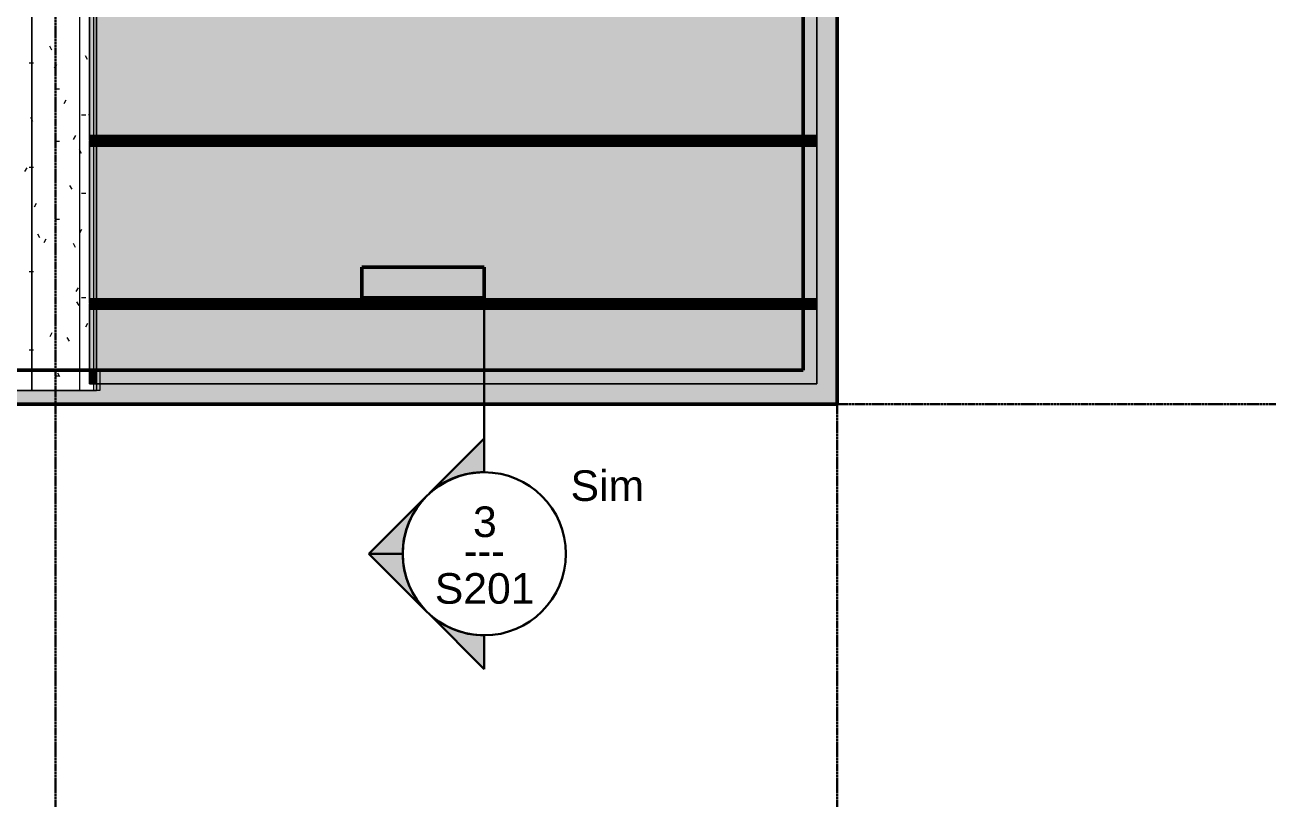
# Model space of a CAD drawing. Header units: inches. Extents: x -4126 to 593, y 9773 to 12297.
# Drawn here: x -2182.3 to -1814.2, y 9772.6 to 10002.8 of the extents above; entities that cross this region are included whole.
import ezdxf

# ---------------------------------------------------------------- set-up
doc = ezdxf.new("R2010")
doc.units = ezdxf.units.IN
doc.header["$MEASUREMENT"] = 0
doc.linetypes.add('Grid Line 1_2_', pattern=[0.875, 0.5, -0.125, 0.125, -0.125])
for name, color, linetype, lineweight in [('G-ANNO-SYMB', 111, 'Continuous', 30), ('S-BEAM', 12, 'Continuous', 9), ('S-FNDN', 32, 'Continuous', 13), ('S-GRID', 1, 'Continuous', 9)]:
    doc.layers.add(name, color=color, linetype=linetype, lineweight=lineweight)
doc.styles.add('Arial_1', font='arial.ttf', dxfattribs={"height": 9})
doc.styles.add('Century Gothic', font='ufonts.com_century-gothic.ttf', dxfattribs={"height": 9})
pattern_1 = [(0, (-1136.556, 0), (21.722, 7.68), [0.896, -15.396, 0.896, -15.396, -86.889]), (0, (-1136.556, 0), (21.722, 7.68), [-32.583, 0.896, -31.687, 0.896, -15.396, -38.014]), (0, (-1136.556, 0), (21.722, 7.68), [-81.459, 0.896, -9.965, 0.896, -26.257]), (112.208, (-1128.41, 3.84), (-16.9086766, 26.0559108), [1.185, -20.367, 1.185, -20.367, -114.944]), (112.208, (-1128.41, 3.84), (-16.9086766, 26.0559108), [-43.104, 1.185, -41.919, 1.185, -20.367, -50.288]), (112.208, (-1128.41, 3.84), (-16.9086766, 26.0559108), [-107.76, 1.185, -13.183, 1.185, -34.735]), (247.792, (-1125.694, 19.2), (-4.8140186, -27.152691), [1.185, -20.367, 1.185, -20.367, -114.944]), (247.792, (-1125.694, 19.2), (-4.8140186, -27.152691), [-43.104, 1.185, -41.919, 1.185, -20.367, -50.288]), (247.792, (-1125.694, 19.2), (-4.8140186, -27.152691), [-107.76, 1.185, -13.183, 1.185, -34.735])]
pattern_2 = [(0, (0, 0), (30.72, 7.68), [1.267, -21.773, 1.267, -21.773, -122.88]), (0, (0, 0), (30.72, 7.68), [-46.08, 1.267, -44.813, 1.267, -21.773, -53.76]), (0, (0, 0), (30.72, 7.68), [-115.2, 1.267, -14.093, 1.267, -37.133]), (120, (11.52, 3.84), (-22.011075, 22.7643004), [1.267, -21.773, 1.267, -21.773, -122.88]), (120, (11.52, 3.84), (-22.011075, 22.7643004), [-46.08, 1.267, -44.813, 1.267, -21.773, -53.76]), (120, (11.52, 3.84), (-22.011075, 22.7643004), [-115.2, 1.267, -14.093, 1.267, -37.133]), (240, (15.36, 19.2), (-8.708925, -30.4443004), [1.267, -21.773, 1.267, -21.773, -122.88]), (240, (15.36, 19.2), (-8.708925, -30.4443004), [-46.08, 1.267, -44.813, 1.267, -21.773, -53.76]), (240, (15.36, 19.2), (-8.708925, -30.4443004), [-115.2, 1.267, -14.093, 1.267, -37.133])]

# ---------------------------------------------------------------- blocks, each defined once
blk = doc.blocks.new('034100 - Precast Structural Concrete - Solid Plank - 12_-V223-FRAMING PLAN - 1ST FLOOR')
at = {"layer": 'S-BEAM', "transparency": 33554483}
h = blk.add_hatch(color=256, dxfattribs=at)
h.paths.add_polyline_path([(5.59, -23.52), (210, -23.52), (210, -23.09), (2, -23.09), (2, -23.52)], flags=0)
h.paths.add_polyline_path([(2, -22.7), (210, -22.7), (210, 22.7), (66.5, 22.7), (66.5, 16.34), (2, 16.34)], flags=0)
h.paths.add_polyline_path([(95.35, 23.09), (210, 23.09), (210, 23.52), (66.5, 23.52), (66.5, 23.09)], flags=0)
for points in [[(210, 23.52), (210, 23.9), (66.5, 23.9), (66.5, 23.52), (94.92, 23.52)], [(95.74, 22.7), (210, 22.7), (210, 23.09), (66.5, 23.09), (66.5, 22.7)], [(214, 23.9), (214, 23.94), (210, 23.9)], [(214, 23.52), (214, 23.9), (210, 23.9), (210, 23.52)], [(214, 22.7), (214, 23.09), (210, 23.09), (210, 22.7)], [(2, -23.09), (2, -22.7), (0, -22.7), (0, -23.09), (1.21, -23.09)], [(1.21, -23.9), (2, -23.9), (2, -23.52), (0, -23.52), (0, -23.9)], [(2, -23.94), (2, -23.9), (1.21, -23.94)], [(66.5, -23.09), (210, -23.09), (210, -22.7), (2, -22.7), (2, -23.09), (57.87, -23.09)], [(210, -23.9), (210, -23.52), (2, -23.52), (2, -23.9), (142.34, -23.9)], [(210, -23.09), (214, -23.09), (214, -22.7), (210, -22.7)], [(210, -23.9), (214, -23.9), (214, -23.52), (210, -23.52)]]:
    blk.add_hatch(color=256, dxfattribs=at).paths.add_polyline_path(points, flags=0)
h = blk.add_hatch(color=256, dxfattribs=at)
h.paths.add_polyline_path([(210, -23.52), (214, -23.52), (214, -23.09), (210, -23.09)], flags=0)
h.paths.add_polyline_path([(214, -22.7), (214, 22.7), (210, 22.7), (210, -22.7), (212.53, -22.7)], flags=0)
h.paths.add_polyline_path([(210, 23.09), (214, 23.09), (214, 23.52), (210, 23.52)], flags=0)
h = blk.add_hatch(color=256, dxfattribs=at)
h.paths.add_polyline_path([(0, -23.52), (2, -23.52), (2, -23.09), (0, -23.09)], flags=0)
h.paths.add_polyline_path([(2, -22.7), (2, 16.34), (0, 16.34), (0, -22.7), (1.21, -22.7)], flags=0)
at = {"layer": 'S-BEAM'}
for p, q in [((0, 23.94), (0, 23.9)), ((0, 23.94), (2, 23.94)), ((0, 23.76), (0, 23.9)), ((0, 23.9), (0, 23.52)), ((0, 23.9), (2, 23.9)), ((0, 23.52), (0, 23.76)), ((0, 23.76), (2, 23.76)), ((0, 23.76), (2, 23.76)), ((0, 22.7), (0, 23.52)), ((0, 23.52), (0, -23.52)), ((0, 23.52), (2, 23.52)), ((0, 22.7), (0, 23.09)), ((0, 23.09), (0, 22.7)), ((0, 23.09), (2, 23.09)), ((0, 23.09), (2, 23.09)), ((0, 22.4), (0, 22.7)), ((0, 22.7), (2, 22.7)), ((0, -22.4), (0, 22.4)), ((0, 22.4), (2, 22.4)), ((2, 23.94), (210, 23.94)), ((2, 23.9), (210, 23.9)), ((2, 23.76), (210, 23.76)), ((2, 23.76), (210, 23.76)), ((2, 23.52), (210, 23.52)), ((2, 23.09), (210, 23.09)), ((2, 23.09), (210, 23.09)), ((2, 22.7), (210, 22.7)), ((2, 22.4), (210, 22.4)), ((210, 23.94), (214, 23.94)), ((210, 23.9), (214, 23.9)), ((210, 23.76), (214, 23.76)), ((210, 23.76), (214, 23.76)), ((210, 23.52), (214, 23.52)), ((210, 23.09), (214, 23.09)), ((210, 23.09), (214, 23.09)), ((210, 22.7), (214, 22.7)), ((210, 22.4), (214, 22.4)), ((214, 23.9), (214, 23.94)), ((214, 23.52), (214, 23.9)), ((214, 23.9), (214, 23.76)), ((214, 23.76), (214, 23.52)), ((214, -23.52), (214, 23.52)), ((214, 23.52), (214, 22.7)), ((214, 22.7), (214, 23.09)), ((214, 23.09), (214, 22.7)), ((214, 22.7), (214, 22.4)), ((214, 22.4), (214, -22.4)), ((0, -22.7), (0, -22.4)), ((0, -22.4), (2, -22.4)), ((0, -23.52), (0, -22.7)), ((0, -22.7), (0, -23.09)), ((0, -23.09), (0, -22.7)), ((0, -22.7), (2, -22.7)), ((0, -23.09), (2, -23.09)), ((0, -23.09), (2, -23.09)), ((0, -23.52), (0, -23.9)), ((0, -23.76), (0, -23.52)), ((2, -23.52), (0, -23.52)), ((0, -23.9), (0, -23.76)), ((2, -23.76), (0, -23.76)), ((0, -23.76), (2, -23.76)), ((0, -23.9), (0, -23.94)), ((0, -23.9), (2, -23.9)), ((0, -23.94), (2, -23.94)), ((2, -22.4), (210, -22.4)), ((2, -22.7), (210, -22.7)), ((2, -23.09), (210, -23.09)), ((2, -23.09), (210, -23.09)), ((210, -23.52), (2, -23.52)), ((210, -23.76), (2, -23.76)), ((2, -23.76), (210, -23.76)), ((2, -23.9), (210, -23.9)), ((2, -23.94), (210, -23.94)), ((210, -22.4), (214, -22.4)), ((210, -22.7), (214, -22.7)), ((210, -23.09), (214, -23.09)), ((210, -23.09), (214, -23.09)), ((214, -23.52), (210, -23.52)), ((214, -23.76), (210, -23.76)), ((210, -23.76), (214, -23.76)), ((210, -23.9), (214, -23.9)), ((210, -23.94), (214, -23.94)), ((214, -22.4), (214, -22.7)), ((214, -22.7), (214, -23.09)), ((214, -23.09), (214, -22.7)), ((214, -22.7), (214, -23.52)), ((214, -23.52), (214, -23.76)), ((214, -23.9), (214, -23.52)), ((214, -23.76), (214, -23.9)), ((214, -23.94), (214, -23.9))]:
    blk.add_line(p, q, dxfattribs=at)
blk = doc.blocks.new('034100 - Precast Structural Concrete - Solid Plank - 12_-V224-FRAMING PLAN - 1ST FLOOR')
at = {"layer": 'S-BEAM', "transparency": 33554483}
for points in [[(1.21, 23.52), (2, 23.52), (2, 23.9), (0, 23.9), (0, 23.52)], [(0, 22.7), (2, 22.7), (2, 23.09), (0, 23.09)], [(210, 23.52), (210, 23.9), (2, 23.9), (2, 23.52), (142.92, 23.52)], [(143.74, 22.7), (210, 22.7), (210, 23.09), (2, 23.09), (2, 22.7)], [(212.47, 23.52), (214, 23.52), (214, 23.9), (210, 23.9), (210, 23.52)], [(212.44, 22.7), (214, 22.7), (214, 23.09), (210, 23.09), (210, 22.7)], [(214, 23.9), (214, 23.94), (212.48, 23.9)], [(1.21, -23.09), (2, -23.09), (2, -22.7), (0, -22.7), (0, -23.09)], [(2, -23.9), (2, -23.52), (0, -23.52), (0, -23.9), (1.21, -23.9)], [(210, -23.09), (210, -22.7), (2, -22.7), (2, -23.09), (189.54, -23.09)], [(2, -23.9), (210, -23.9), (210, -23.52), (2, -23.52)], [(214, -23.09), (214, -22.7), (210, -22.7), (210, -23.09), (210.75, -23.09)], [(210, -23.9), (214, -23.9), (214, -23.52), (210, -23.52)]]:
    blk.add_hatch(color=256, dxfattribs=at).paths.add_polyline_path(points, flags=0)
h = blk.add_hatch(color=256, dxfattribs=at)
h.paths.add_polyline_path([(1.21, -23.52), (2, -23.52), (2, -23.09), (0, -23.09), (0, -23.52)], flags=0)
h.paths.add_polyline_path([(2, -22.7), (2, 22.7), (0, 22.7), (0, -22.7), (1.21, -22.7)], flags=0)
h.paths.add_polyline_path([(2, 23.09), (2, 23.52), (0, 23.52), (0, 23.09), (1.21, 23.09)], flags=0)
h = blk.add_hatch(color=256, dxfattribs=at)
h.paths.add_polyline_path([(2, -23.52), (210, -23.52), (210, -23.09), (2, -23.09)], flags=0)
h.paths.add_polyline_path([(210, -22.7), (210, 22.7), (2, 22.7), (2, -22.7), (189.14, -22.7)], flags=0)
h.paths.add_polyline_path([(2, 23.09), (210, 23.09), (210, 23.52), (2, 23.52)], flags=0)
h = blk.add_hatch(color=256, dxfattribs=at)
h.paths.add_polyline_path([(210, -23.52), (214, -23.52), (214, -23.09), (210, -23.09)], flags=0)
h.paths.add_polyline_path([(214, -22.7), (214, 22.7), (210, 22.7), (210, -22.7), (210.77, -22.7)], flags=0)
h.paths.add_polyline_path([(210, 23.09), (214, 23.09), (214, 23.52), (210, 23.52)], flags=0)
at = {"layer": 'S-BEAM'}
for p, q in [((0, 23.94), (0, 23.9)), ((0, 23.94), (2, 23.94)), ((0, 23.76), (0, 23.9)), ((0, 23.9), (0, 23.52)), ((0, 23.9), (2, 23.9)), ((0, 23.52), (0, 23.76)), ((0, 23.76), (2, 23.76)), ((0, 23.76), (2, 23.76)), ((0, 22.7), (0, 23.52)), ((0, 23.52), (0, -23.52)), ((0, 23.52), (2, 23.52)), ((0, 22.7), (0, 23.09)), ((0, 23.09), (0, 22.7)), ((0, 23.09), (2, 23.09)), ((0, 23.09), (2, 23.09)), ((0, 22.4), (0, 22.7)), ((0, 22.7), (2, 22.7)), ((0, -22.4), (0, 22.4)), ((0, 22.4), (2, 22.4)), ((2, 23.94), (210, 23.94)), ((2, 23.9), (210, 23.9)), ((2, 23.76), (210, 23.76)), ((2, 23.76), (210, 23.76)), ((2, 23.52), (210, 23.52)), ((2, 23.09), (210, 23.09)), ((2, 23.09), (210, 23.09)), ((2, 22.7), (210, 22.7)), ((2, 22.4), (210, 22.4)), ((210, 23.94), (214, 23.94)), ((210, 23.9), (214, 23.9)), ((210, 23.76), (214, 23.76)), ((210, 23.76), (214, 23.76)), ((210, 23.52), (214, 23.52)), ((210, 23.09), (214, 23.09)), ((210, 23.09), (214, 23.09)), ((210, 22.7), (214, 22.7)), ((210, 22.4), (214, 22.4)), ((214, 23.9), (214, 23.94)), ((214, 23.52), (214, 23.9)), ((214, 23.9), (214, 23.76)), ((214, 23.76), (214, 23.52)), ((214, -23.52), (214, 23.52)), ((214, 23.52), (214, 22.7)), ((214, 22.7), (214, 23.09)), ((214, 23.09), (214, 22.7)), ((214, 22.7), (214, 22.4)), ((214, 22.4), (214, -22.4)), ((0, -22.7), (0, -22.4)), ((0, -22.4), (2, -22.4)), ((0, -23.52), (0, -22.7)), ((0, -22.7), (0, -23.09)), ((0, -23.09), (0, -22.7)), ((0, -22.7), (2, -22.7)), ((0, -23.09), (2, -23.09)), ((0, -23.09), (2, -23.09)), ((0, -23.52), (0, -23.9)), ((0, -23.76), (0, -23.52)), ((2, -23.52), (0, -23.52)), ((0, -23.9), (0, -23.76)), ((2, -23.76), (0, -23.76)), ((0, -23.76), (2, -23.76)), ((0, -23.9), (0, -23.94)), ((0, -23.9), (2, -23.9)), ((0, -23.94), (2, -23.94)), ((2, -22.4), (210, -22.4)), ((2, -22.7), (210, -22.7)), ((2, -23.09), (210, -23.09)), ((2, -23.09), (210, -23.09)), ((210, -23.52), (2, -23.52)), ((210, -23.76), (2, -23.76)), ((2, -23.76), (210, -23.76)), ((2, -23.9), (210, -23.9)), ((2, -23.94), (210, -23.94)), ((210, -22.4), (214, -22.4)), ((210, -22.7), (214, -22.7)), ((210, -23.09), (214, -23.09)), ((210, -23.09), (214, -23.09)), ((214, -23.52), (210, -23.52)), ((214, -23.76), (210, -23.76)), ((210, -23.76), (214, -23.76)), ((210, -23.9), (214, -23.9)), ((210, -23.94), (214, -23.94)), ((214, -22.4), (214, -22.7)), ((214, -22.7), (214, -23.09)), ((214, -23.09), (214, -22.7)), ((214, -22.7), (214, -23.52)), ((214, -23.52), (214, -23.76)), ((214, -23.9), (214, -23.52)), ((214, -23.76), (214, -23.9)), ((214, -23.94), (214, -23.9))]:
    blk.add_line(p, q, dxfattribs=at)
blk = doc.blocks.new('034100 - Precast Structural Concrete - Solid Plank - 12_-1979041-FRAMING PLAN - 1ST FLOOR')
at = {"layer": 'S-BEAM', "transparency": 33554483}
for points in [[(1.21, 23.52), (2, 23.52), (2, 23.9), (0, 23.9), (0, 23.52)], [(1.21, 22.7), (1.21, 23.09), (0, 23.09), (0, 22.7)], [(2, 22.7), (2, 23.09), (1.21, 23.09), (1.21, 22.7)], [(210, 23.52), (210, 23.9), (2, 23.9), (2, 23.52), (190.92, 23.52)], [(210, 22.7), (210, 23.09), (2, 23.09), (2, 22.7), (191.74, 22.7)], [(210, 23.9), (210, 23.94), (190.54, 23.9)], [(210.7, 23.52), (214, 23.52), (214, 23.9), (210, 23.9), (210, 23.52)], [(214, 22.7), (214, 23.09), (210, 23.09), (210, 22.7), (210.67, 22.7)], [(214, 23.9), (214, 23.94), (210.72, 23.9)], [(1.21, 0.44), (1.21, 4.44), (0, 4.44), (0, 0.44)], [(1.21, 0.44), (2, 0.44), (2, 4.44), (1.21, 4.44)], [(210, 0.44), (210, 4.44), (2, 4.44), (2, 0.44)]]:
    blk.add_hatch(color=256, dxfattribs=at).paths.add_polyline_path(points, flags=0)
h = blk.add_hatch(color=256, dxfattribs=at)
h.paths.add_polyline_path([(0, 4.44), (1.21, 4.44), (1.21, 22.7), (0, 22.7)], flags=0)
h.paths.add_polyline_path([(1.21, 23.09), (1.21, 23.52), (0, 23.52), (0, 23.09)], flags=0)
h = blk.add_hatch(color=256, dxfattribs=at)
h.paths.add_polyline_path([(1.21, 4.44), (2, 4.44), (2, 22.7), (1.21, 22.7)], flags=0)
h.paths.add_polyline_path([(1.21, 23.09), (2, 23.09), (2, 23.52), (1.21, 23.52)], flags=0)
h = blk.add_hatch(color=256, dxfattribs=at)
h.paths.add_polyline_path([(2, 4.44), (210, 4.44), (210, 22.7), (2, 22.7)], flags=0)
h.paths.add_polyline_path([(191.35, 23.09), (210, 23.09), (210, 23.52), (2, 23.52), (2, 23.09)], flags=0)
h = blk.add_hatch(color=256, dxfattribs=at)
h.paths.add_polyline_path([(214, 0.44), (214, 22.7), (210, 22.7), (210, 0.44)], flags=0)
h.paths.add_polyline_path([(210.69, 23.09), (214, 23.09), (214, 23.52), (210, 23.52), (210, 23.09)], flags=0)
at = {"layer": 'S-BEAM'}
for p, q in [((0, 23.94), (0, 23.9)), ((0, 23.94), (2, 23.94)), ((0, 23.76), (0, 23.9)), ((0, 23.9), (0, 23.52)), ((0, 23.9), (2, 23.9)), ((0, 22.7), (0, 23.76)), ((0, 23.76), (2, 23.76)), ((0, 23.76), (2, 23.76)), ((0, 23.52), (0, 4.44)), ((0, 23.52), (2, 23.52)), ((0, 22.7), (0, 23.09)), ((0, 23.09), (0, 22.7)), ((0, 23.09), (1.21, 23.09)), ((0, 23.09), (1.21, 23.09)), ((0, 22.4), (0, 22.7)), ((0, 22.7), (1.21, 22.7)), ((0, 4.44), (0, 22.4)), ((0, 22.4), (1.21, 22.4)), ((1.21, 23.09), (2, 23.09)), ((1.21, 23.09), (2, 23.09)), ((1.21, 22.7), (2, 22.7)), ((1.21, 22.4), (2, 22.4)), ((2, 23.94), (210, 23.94)), ((2, 23.9), (210, 23.9)), ((2, 23.76), (210, 23.76)), ((2, 23.76), (210, 23.76)), ((2, 23.52), (210, 23.52)), ((2, 23.09), (210, 23.09)), ((2, 23.09), (210, 23.09)), ((2, 22.7), (210, 22.7)), ((2, 22.4), (210, 22.4)), ((210, 23.94), (214, 23.94)), ((210, 23.9), (214, 23.9)), ((210, 23.76), (214, 23.76)), ((210, 23.76), (214, 23.76)), ((210, 23.52), (214, 23.52)), ((210, 23.09), (214, 23.09)), ((210, 23.09), (214, 23.09)), ((210, 22.7), (214, 22.7)), ((210, 22.4), (214, 22.4)), ((214, 23.9), (214, 23.94)), ((214, 23.52), (214, 23.9)), ((214, 23.9), (214, 23.76)), ((214, 23.76), (214, 23.52)), ((214, 23.52), (214, 22.7)), ((214, 0.44), (214, 23.52)), ((214, 22.7), (214, 23.09)), ((214, 23.09), (214, 22.7)), ((214, 22.7), (214, 22.4)), ((214, 22.4), (214, 0.44)), ((0, 4.44), (0, 0.44)), ((0, 0.44), (0, 4.44)), ((2, 0.44), (0, 0.44)), ((0, 0.44), (1.21, 0.44)), ((1.21, 0.44), (2, 0.44)), ((214, 0.44), (2, 0.44)), ((2, 0.44), (210, 0.44)), ((210, 0.44), (214, 0.44))]:
    blk.add_line(p, q, dxfattribs=at)
blk = doc.blocks.new('Section - 3_32_ x 3_8_-1738294-FRAMING PLAN - 1ST FLOOR')
at = {"layer": 'G-ANNO-SYMB', "lineweight": 9}
blk.add_hatch(color=256, dxfattribs=at).paths.add_polyline_path([(0, 0.375), (0, 0), (-0.09375, 0), (-0.09375, 0.375)], flags=0)
at = {"layer": 'G-ANNO-SYMB', "lineweight": 50}
for p, q in [((0, 0.375), (-0.09375, 0.375)), ((-0.09375, 0.375), (-0.09375, 0)), ((0, 0), (0, 0.375)), ((-0.09375, 0), (0, 0))]:
    blk.add_line(p, q, dxfattribs=at)
blk = doc.blocks.new('Section - Section Head - Filled-1738293-FRAMING PLAN - 1ST FLOOR')
at = {"layer": 'G-ANNO-SYMB', "lineweight": 9}
h = blk.add_hatch(color=256, dxfattribs=at)
edge = h.paths.add_edge_path(flags=0)
edge.add_line((-0.4268, 0.1768), (-0.25, 0.3536))
edge.add_line((-0.25, 0.3536), (-0.25, 0.25))
edge.add_arc((-0.25, 0), 0.25, 90, 135)
h = blk.add_hatch(color=256, dxfattribs=at)
edge = h.paths.add_edge_path(flags=0)
edge.add_arc((-0.25, 0), 0.25, 45, 90)
edge.add_line((-0.25, 0.25), (-0.25, 0.3536))
edge.add_line((-0.25, 0.3536), (-0.0732, 0.1768))
h = blk.add_hatch(color=256, dxfattribs=at)
edge = h.paths.add_edge_path(flags=0)
edge.add_arc((-0.25, 0), 0.2503, 137.9216, 180)
edge.add_line((-0.5003, 0), (-0.6036, 0))
edge.add_line((-0.6036, 0), (-0.4358, 0.1678))
h = blk.add_hatch(color=256, dxfattribs=at)
edge = h.paths.add_edge_path(flags=0)
edge.add_line((-0.0642, 0.1678), (0.1036, 0))
edge.add_line((0.1036, 0), (0.0003, 0))
edge.add_arc((-0.25, 0), 0.2503, 0, 42.0784)
at = {"layer": 'G-ANNO-SYMB'}
for p, q in [((-0.25, 0.3536), (-0.4268, 0.1768)), ((-0.25, 0.25), (-0.25, 0.3536)), ((-0.0732, 0.1768), (-0.25, 0.3536)), ((-0.25, 0.3536), (-0.25, 0.25)), ((-0.4358, 0.1678), (-0.6036, 0)), ((0.1036, 0), (-0.0642, 0.1678)), ((-0.6036, 0), (-0.5003, 0)), ((0.0003, 0), (0.1036, 0))]:
    blk.add_line(p, q, dxfattribs=at)
for centre, radius, start, end in [((-0.2503, 0), 0.25, 360, 180), ((-0.25, 0), 0.25, 90, 135), ((-0.25, 0), 0.25, 45, 90), ((-0.25, 0), 0.2503, 137.9216, 180), ((-0.25, 0), 0.2503, 0, 42.0784), ((-0.2503, 0), 0.25, 180, 360)]:
    blk.add_arc(centre, radius, start, end, dxfattribs=at)

msp = doc.modelspace()

# ---------------------------------------------------------------- hatches: boundary and pattern name
at = {"layer": 'S-BEAM'}
h = msp.add_hatch(dxfattribs=at)
h.set_pattern_fill('FP_3', color=256, style=0, pattern_type=2)
h.set_pattern_definition(pattern_2)
h.paths.add_polyline_path([(-2183.324, 9901.189), (-2163.324, 9901.189), (-2163.324, 9920.689), (-2162.111, 9920.689), (-2162.111, 9920.808), (-2163.324, 9920.849), (-2163.324, 9968.689), (-2162.111, 9968.689), (-2162.111, 9968.808), (-2163.324, 9968.849), (-2163.324, 10009.089), (-2183.324, 10009.089), (-2183.324, 9944.831)], flags=0)
h.paths.add_polyline_path([(-2181.037, 10017.714), (-2163.324, 10017.714), (-2163.324, 10064.689), (-2162.111, 10064.689), (-2162.111, 10064.808), (-2163.324, 10064.849), (-2163.324, 10112.689), (-2162.111, 10112.689), (-2162.111, 10112.808), (-2163.324, 10112.849), (-2163.324, 10160.689), (-2162.111, 10160.689), (-2162.111, 10160.808), (-2163.324, 10160.849), (-2163.324, 10167.15), (-2165.324, 10167.15), (-2165.324, 10159.189), (-2181.324, 10159.189), (-2181.324, 10167.15), (-2183.324, 10167.15), (-2183.324, 10017.714)], flags=0)
h = msp.add_hatch(dxfattribs=at)
h.set_pattern_fill('FP_46', color=256, style=0, pattern_type=2)
h.set_pattern_definition(pattern_1)
h.paths.add_polyline_path([(-2162.111, 9920.689), (-2161.324, 9920.689), (-2161.324, 9920.808), (-2162.111, 9920.808)], flags=0)
h.paths.add_polyline_path([(-2162.111, 9968.689), (-2161.324, 9968.689), (-2161.324, 9968.808), (-2162.111, 9968.808)], flags=0)
h.paths.add_polyline_path([(-2161.324, 10064.689), (-2161.324, 10064.808), (-2162.111, 10064.808), (-2162.111, 10064.689)], flags=0)
h.paths.add_polyline_path([(-2162.111, 10112.689), (-2161.324, 10112.689), (-2161.324, 10112.808), (-2162.111, 10112.808)], flags=0)
h.paths.add_polyline_path([(-2162.111, 10160.689), (-2161.324, 10160.689), (-2161.324, 10160.808), (-2162.111, 10160.808)], flags=0)
h = msp.add_hatch(dxfattribs=at)
h.set_pattern_fill('FP_3', color=256, style=0, pattern_type=2)
h.set_pattern_definition(pattern_2)
h.paths.add_polyline_path([(-2163.324, 9895.205), (-2162.111, 9895.205), (-2162.111, 9897.189), (-2163.324, 9897.189), (-2163.324, 9901.189), (-2183.324, 9901.189), (-2183.324, 9898.189), (-2184.536, 9898.189), (-2184.536, 9895.205), (-2181.037, 9895.205)], flags=0)
h = msp.add_hatch(dxfattribs=at)
h.set_pattern_fill('FP_46', color=256, style=0, pattern_type=2)
h.set_pattern_definition(pattern_1)
h.paths.add_polyline_path([(-2162.111, 9895.205), (-2161.324, 9895.205), (-2161.324, 9897.189), (-2162.111, 9897.189)], flags=0)
at = {"layer": 'S-FNDN', "transparency": 33554483}
h = msp.add_hatch(color=256, dxfattribs=at)
h.paths.add_polyline_path([(-1943.324, 9891.189), (-1943.324, 10173.189), (-1949.324, 10173.189), (-1949.324, 10160.808), (-1953.324, 10160.808), (-1953.324, 10160.689), (-1949.324, 10160.648), (-1949.324, 10112.808), (-1953.324, 10112.808), (-1953.324, 10112.689), (-1949.324, 10112.648), (-1949.324, 10064.808), (-1953.324, 10064.808), (-1953.324, 10064.689), (-1949.324, 10064.648), (-1949.324, 10016.808), (-1953.324, 10016.808), (-1953.324, 10016.689), (-1949.324, 10016.648), (-1949.324, 9968.808), (-1953.324, 9968.808), (-1953.324, 9968.689), (-1949.324, 9968.648), (-1949.324, 9920.808), (-1953.324, 9920.808), (-1953.324, 9920.689), (-1949.324, 9920.648), (-1949.324, 9897.189), (-1953.324, 9897.189), (-1953.324, 9891.189), (-1949.324, 9891.189)], flags=0)
h.paths.add_polyline_path([(-1943.324, 10461.189), (-1943.324, 10857.205), (-1949.324, 10857.205), (-1949.324, 10832.808), (-1953.324, 10832.808), (-1953.324, 10832.689), (-1949.324, 10832.648), (-1949.324, 10784.808), (-1953.324, 10784.808), (-1953.324, 10784.689), (-1949.324, 10784.648), (-1949.324, 10736.808), (-1953.324, 10736.808), (-1953.324, 10736.689), (-1949.324, 10736.648), (-1949.324, 10688.808), (-1953.324, 10688.808), (-1953.324, 10688.689), (-1949.324, 10688.648), (-1949.324, 10640.808), (-1953.324, 10640.808), (-1953.324, 10640.689), (-1949.324, 10640.648), (-1949.324, 10592.808), (-1953.324, 10592.808), (-1953.324, 10592.689), (-1949.324, 10592.648), (-1949.324, 10544.808), (-1953.324, 10544.808), (-1953.324, 10544.689), (-1949.324, 10544.648), (-1949.324, 10496.808), (-1953.324, 10496.808), (-1953.324, 10496.689), (-1949.324, 10496.648), (-1949.324, 10461.189)], flags=0)
h.paths.add_polyline_path([(-1949.324, 11169.174), (-1943.324, 11169.174), (-1943.324, 11559.189), (-1949.324, 11559.189), (-1949.324, 11552.808), (-1953.324, 11552.808), (-1953.324, 11552.689), (-1949.324, 11552.648), (-1949.324, 11504.808), (-1953.324, 11504.808), (-1953.324, 11504.689), (-1949.324, 11504.648), (-1949.324, 11456.808), (-1953.324, 11456.808), (-1953.324, 11456.689), (-1949.324, 11456.648), (-1949.324, 11408.808), (-1953.324, 11408.808), (-1953.324, 11408.689), (-1949.324, 11408.648), (-1949.324, 11360.808), (-1953.324, 11360.808), (-1953.324, 11360.689), (-1949.324, 11360.648), (-1949.324, 11312.808), (-1953.324, 11312.808), (-1953.324, 11312.689), (-1949.324, 11312.648), (-1949.324, 11264.808), (-1953.324, 11264.808), (-1953.324, 11264.689), (-1949.324, 11264.648), (-1949.324, 11216.808), (-1953.324, 11216.808), (-1953.324, 11216.689), (-1949.324, 11216.648), (-1949.324, 11169.224)], flags=0)
h.paths.add_polyline_path([(-1949.324, 11847.189), (-1943.324, 11847.189), (-1943.324, 12087.189), (-1953.324, 12087.189), (-1953.324, 12080.689), (-1949.324, 12080.648), (-1949.324, 12032.808), (-1953.324, 12032.808), (-1953.324, 12032.689), (-1949.324, 12032.648), (-1949.324, 11984.808), (-1953.324, 11984.808), (-1953.324, 11984.689), (-1949.324, 11984.648), (-1949.324, 11936.808), (-1953.324, 11936.808), (-1953.324, 11936.689), (-1949.324, 11936.648), (-1949.324, 11888.808), (-1953.324, 11888.808), (-1953.324, 11888.689), (-1949.324, 11888.648), (-1949.324, 11887.449)], flags=0)
h = msp.add_hatch(color=256, dxfattribs=at)
h.paths.add_polyline_path([(-2181.037, 9891.189), (-1953.324, 9891.189), (-1953.324, 9897.189), (-2161.324, 9897.189), (-2161.324, 9895.205), (-2185.324, 9895.205), (-2185.324, 9898.189), (-2488.324, 9898.189), (-2488.324, 9895.205), (-2512.324, 9895.205), (-2512.324, 9898.189), (-2634.324, 9898.189), (-2634.324, 9891.189), (-2451.173, 9891.189)], flags=0)
h.paths.add_polyline_path([(-3143.111, 9891.189), (-2790.324, 9891.189), (-2790.324, 9898.189), (-2815.324, 9898.189), (-2815.324, 9895.205), (-2839.324, 9895.205), (-2839.324, 9898.189), (-3142.324, 9898.189), (-3142.324, 9895.205), (-3166.324, 9895.205), (-3166.324, 9898.189), (-3469.324, 9898.189), (-3469.324, 9895.205), (-3493.324, 9895.205), (-3493.324, 9897.189), (-3823.324, 9897.189), (-3823.324, 9901.189), (-3829.324, 9901.189), (-3829.324, 9891.189), (-3165.536, 9891.189)], flags=0)
h.paths.add_polyline_path([(-2730.324, 9891.189), (-2730.324, 9898.189), (-2754.324, 9898.189), (-2754.324, 9891.189)], flags=0)
h.paths.add_polyline_path([(-2694.324, 9891.189), (-2670.324, 9891.189), (-2670.324, 9898.189), (-2694.324, 9898.189), (-2694.324, 9895.16)], flags=0)

# ---------------------------------------------------------------- linework, layer by layer
at = {"layer": 'G-ANNO-SYMB'}
msp.add_line((-2047.171, 9871.172), (-2047.171, 9922.495), dxfattribs=at)
at = {"layer": 'S-BEAM'}
for p, q in [((-2162.111, 9901.189), (-2162.111, 10167.174)), ((-2161.324, 10167.174), (-2161.324, 9901.189)), ((-2161.324, 9901.189), (-2161.324, 10167.15)), ((-2166.324, 10159.194), (-2166.324, 9901.189)), ((-2180.324, 10011.58), (-2180.324, 9901.189)), ((-2180.324, 9901.189), (-2180.324, 10011.58)), ((-2166.324, 10011.58), (-2166.324, 9901.189)), ((-2180.324, 9901.189), (-2180.324, 9895.205)), ((-2180.324, 9895.205), (-2180.324, 9901.189)), ((-2166.324, 9901.189), (-2166.324, 9895.205)), ((-2166.324, 9901.189), (-2166.324, 9895.205)), ((-2162.111, 9895.205), (-2162.111, 9901.189)), ((-2161.324, 9901.189), (-2161.324, 9895.205)), ((-2161.324, 9895.205), (-2161.324, 9901.189)), ((-2185.324, 9895.205), (-2180.324, 9895.205)), ((-2162.111, 9895.205), (-2184.536, 9895.205)), ((-2180.324, 9895.205), (-2166.324, 9895.205)), ((-2166.324, 9895.205), (-2161.324, 9895.205)), ((-2161.324, 9895.205), (-2162.111, 9895.205))]:
    msp.add_line(p, q, dxfattribs=at)
at = {"layer": 'S-FNDN'}
for p, q in [((-1949.324, 10857.189), (-1949.324, 9897.189)), ((-2160.324, 9901.189), (-2160.324, 9895.189)), ((-2160.324, 9895.189), (-2186.324, 9895.189)), ((-1949.324, 9897.189), (-2160.324, 9897.189))]:
    msp.add_line(p, q, dxfattribs=at)
at = {"layer": 'S-FNDN', "lineweight": 50}
for p, q in [((-1953.324, 9901.189), (-1953.324, 10173.189)), ((-1943.324, 10173.189), (-1943.324, 9891.189)), ((-3819.324, 9901.189), (-1953.324, 9901.189)), ((-1943.324, 9891.189), (-3829.324, 9891.189))]:
    msp.add_line(p, q, dxfattribs=at)
at = {"layer": 'S-GRID', "linetype": 'Grid Line 1_2_', "lineweight": 30}
for p, q in [((-2173.324, 9772.61), (-2173.324, 12247.501)), ((-1943.324, 9772.61), (-1943.324, 12247.501)), ((-1814.206, 9891.189), (-4076.95, 9891.189))]:
    msp.add_line(p, q, dxfattribs=at)

# ---------------------------------------------------------------- block references
at = {"layer": 'G-ANNO-SYMB', "extrusion": (0, 0, -1), "xscale": 95.99999999999994, "yscale": 95.99999999999994, "zscale": 95.99999999999994, "rotation": 270.0000000000002}
msp.add_blockref('Section - 3_32_ x 3_8_-1738294-FRAMING PLAN - 1ST FLOOR', (2047.171, 9922.495), dxfattribs=at)
at = {"layer": 'G-ANNO-SYMB', "xscale": 95.99999999999994, "yscale": 95.99999999999994, "zscale": 95.99999999999994, "rotation": 90}
msp.add_blockref('Section - Section Head - Filled-1738293-FRAMING PLAN - 1ST FLOOR', (-2047.171, 9871.172), dxfattribs=at)
at = {"layer": 'S-BEAM'}
for name, p in [('034100 - Precast Structural Concrete - Solid Plank - 12_-V223-FRAMING PLAN - 1ST FLOOR', (-2163.324, 9992.748)), ('034100 - Precast Structural Concrete - Solid Plank - 12_-V224-FRAMING PLAN - 1ST FLOOR', (-2163.324, 9944.748)), ('034100 - Precast Structural Concrete - Solid Plank - 12_-1979041-FRAMING PLAN - 1ST FLOOR', (-2163.324, 9896.748))]:
    msp.add_blockref(name, p, dxfattribs=at)

# ---------------------------------------------------------------- texts
at = {"layer": 'G-ANNO-SYMB', "lineweight": 9, "char_height": 9, "attachment_point": 1}
for s, insert, width, style in [('Sim', (-2021.79, 9871.713), 26.664, 'Arial_1'), ('3', (-2050.492, 9861.081), 8.484, 'Arial_1'), ('---', (-2053.143, 9852.574), 15.453, 'Century Gothic'), ('S201', (-2061.736, 9841.445), 35.754, 'Arial_1')]:
    msp.add_mtext(s, dxfattribs=dict(at, insert=insert, width=width, style=style))

doc.saveas('drawing.dxf')
